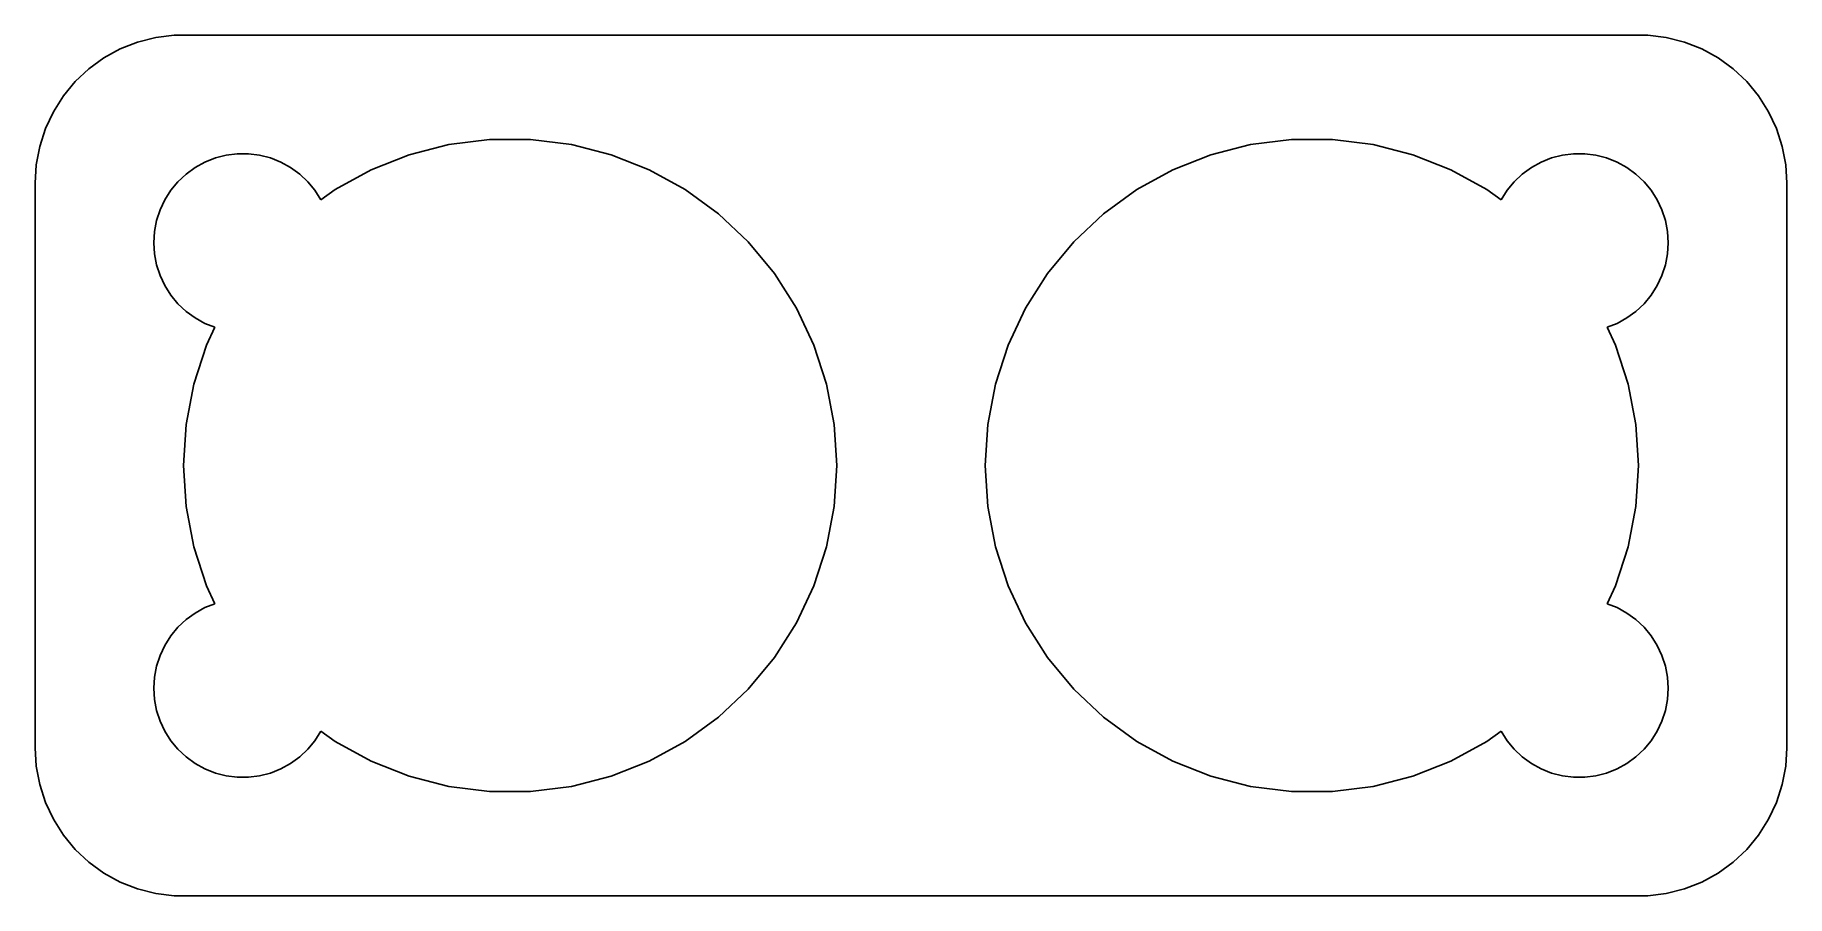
# Model space of a CAD drawing. Header units: metres. Extents: x -29.5 to 29.5, y -14.5 to 14.5.
import ezdxf

# ---------------------------------------------------------------- set-up
doc = ezdxf.new("R2010")
doc.units = ezdxf.units.M

msp = doc.modelspace()

# ---------------------------------------------------------------- linework, layer by layer
for p, q in [((-26.0451, 14.2553), (-26.6289, 14.0241)), ((-25.4369, 14.4114), (-26.0451, 14.2553)), ((-24.8139, 14.4901), (-25.4369, 14.4114)), ((24.8139, 14.4901), (-24.8139, 14.4901)), ((25.4369, 14.4114), (24.8139, 14.4901)), ((26.0451, 14.2553), (25.4369, 14.4114)), ((26.6289, 14.0241), (26.0451, 14.2553)), ((-27.1791, 13.7216), (-27.6871, 13.3526)), ((-26.6289, 14.0241), (-27.1791, 13.7216)), ((27.1791, 13.7216), (26.6289, 14.0241)), ((27.6871, 13.3526), (27.1791, 13.7216)), ((-27.6871, 13.3526), (-28.1448, 12.9227)), ((28.1448, 12.9227), (27.6871, 13.3526)), ((-28.5451, 12.4389), (-28.8815, 11.9088)), ((-28.1448, 12.9227), (-28.5451, 12.4389)), ((28.5451, 12.4389), (28.1448, 12.9227)), ((28.8815, 11.9088), (28.5451, 12.4389)), ((-28.8815, 11.9088), (-29.1489, 11.3406)), ((29.1489, 11.3406), (28.8815, 11.9088)), ((-29.1489, 11.3406), (-29.3429, 10.7434)), ((29.3429, 10.7434), (29.1489, 11.3406)), ((-29.3429, 10.7434), (-29.4606, 10.1267)), ((-16.8992, 10.4616), (-15.5612, 10.8051)), ((-15.5612, 10.8051), (-14.1907, 10.9783)), ((-14.1907, 10.9783), (-12.8093, 10.9783)), ((-12.8093, 10.9783), (-11.4388, 10.8051)), ((-11.4388, 10.8051), (-10.1008, 10.4616)), ((10.1008, 10.4616), (11.4388, 10.8051)), ((11.4388, 10.8051), (12.8093, 10.9783)), ((12.8093, 10.9783), (14.1907, 10.9783)), ((14.1907, 10.9783), (15.5612, 10.8051)), ((15.5612, 10.8051), (16.8992, 10.4616)), ((29.4606, 10.1267), (29.3429, 10.7434)), ((-29.4606, 10.1267), (-29.5, 9.5)), ((-24.4123, 9.81154), (-24.1075, 10.033)), ((-24.1075, 10.033), (-23.7773, 10.2145)), ((-23.7773, 10.2145), (-23.427, 10.3532)), ((-23.427, 10.3532), (-23.0621, 10.4469)), ((-23.0621, 10.4469), (-22.6884, 10.4941)), ((-22.6884, 10.4941), (-22.3116, 10.4941)), ((-22.3116, 10.4941), (-21.9379, 10.4469)), ((-21.9379, 10.4469), (-21.5729, 10.3532)), ((-21.5729, 10.3532), (-21.2227, 10.2145)), ((-21.2227, 10.2145), (-20.8925, 10.033)), ((-20.8925, 10.033), (-20.5877, 9.81154)), ((-18.1836, 9.95309), (-16.8992, 10.4616)), ((-10.1008, 10.4616), (-8.81642, 9.95309)), ((8.81642, 9.95309), (10.1008, 10.4616)), ((16.8992, 10.4616), (18.1836, 9.95309)), ((20.5877, 9.81154), (20.8925, 10.033)), ((20.8925, 10.033), (21.2227, 10.2145)), ((21.2227, 10.2145), (21.5729, 10.3532)), ((21.5729, 10.3532), (21.9379, 10.4469)), ((21.9379, 10.4469), (22.3116, 10.4941)), ((22.3116, 10.4941), (22.6884, 10.4941)), ((22.6884, 10.4941), (23.0621, 10.4469)), ((23.0621, 10.4469), (23.427, 10.3532)), ((23.427, 10.3532), (23.7773, 10.2145)), ((23.7773, 10.2145), (24.1075, 10.033)), ((24.1075, 10.033), (24.4123, 9.81154)), ((29.5, 9.5), (29.4606, 10.1267)), ((-29.5, 9.5), (-29.5, -9.5)), ((-24.927, 9.26335), (-24.6869, 9.55363)), ((-24.6869, 9.55363), (-24.4123, 9.81154)), ((-20.5877, 9.81154), (-20.3131, 9.55363)), ((-20.3131, 9.55363), (-20.0729, 9.26335)), ((-19.3941, 9.2876), (-18.1836, 9.95309)), ((-8.81642, 9.95309), (-7.6059, 9.2876)), ((7.6059, 9.2876), (8.81642, 9.95309)), ((18.1836, 9.95309), (19.3941, 9.2876)), ((20.0729, 9.26335), (20.3131, 9.55363)), ((20.3131, 9.55363), (20.5877, 9.81154)), ((24.4123, 9.81154), (24.6869, 9.55363)), ((24.6869, 9.55363), (24.927, 9.26335)), ((29.5, -9.5), (29.5, 9.5)), ((-25.2893, 8.60437), (-25.1289, 8.94525)), ((-25.1289, 8.94525), (-24.927, 9.26335)), ((-20.0729, 9.26335), (-19.8711, 8.94525)), ((-19.8711, 8.94525), (-19.8696, 8.94212)), ((-19.8696, 8.94212), (-19.3941, 9.2876)), ((-7.6059, 9.2876), (-6.48833, 8.47563)), ((6.48833, 8.47563), (7.6059, 9.2876)), ((19.3941, 9.2876), (19.8696, 8.94212)), ((19.8696, 8.94212), (19.8711, 8.94525)), ((19.8711, 8.94525), (20.0729, 9.26335)), ((24.927, 9.26335), (25.1289, 8.94525)), ((25.1289, 8.94525), (25.2893, 8.60437)), ((-25.4057, 8.24606), (-25.2893, 8.60437)), ((-6.48833, 8.47563), (-5.48134, 7.53001)), ((5.48134, 7.53001), (6.48833, 8.47563)), ((25.2893, 8.60437), (25.4057, 8.24606)), ((-25.5, 7.5), (-25.4763, 7.87599)), ((-25.4763, 7.87599), (-25.4057, 8.24606)), ((25.4057, 8.24606), (25.4763, 7.87599)), ((25.4763, 7.87599), (25.5, 7.5)), ((-25.4763, 7.12399), (-25.5, 7.5)), ((-25.4057, 6.75392), (-25.4763, 7.12399)), ((-5.48134, 7.53001), (-4.6008, 6.46564)), ((4.6008, 6.46564), (5.48134, 7.53001)), ((25.4763, 7.12399), (25.4057, 6.75392)), ((25.5, 7.5), (25.4763, 7.12399)), ((-25.2893, 6.39561), (-25.4057, 6.75392)), ((25.4057, 6.75392), (25.2893, 6.39561)), ((-25.1289, 6.05473), (-25.2893, 6.39561)), ((-24.927, 5.73663), (-25.1289, 6.05473)), ((-4.6008, 6.46564), (-3.86063, 5.29929)), ((3.86063, 5.29929), (4.6008, 6.46564)), ((25.1289, 6.05473), (24.927, 5.73663)), ((25.2893, 6.39561), (25.1289, 6.05473)), ((-24.6869, 5.44635), (-24.927, 5.73663)), ((-24.4123, 5.18845), (-24.6869, 5.44635)), ((24.6869, 5.44635), (24.4123, 5.18845)), ((24.927, 5.73663), (24.6869, 5.44635)), ((-24.1075, 4.96701), (-24.4123, 5.18845)), ((-23.7773, 4.78551), (-24.1075, 4.96701)), ((-23.4434, 4.65327), (-23.7773, 4.78551)), ((-3.86063, 5.29929), (-3.27245, 4.04936)), ((3.27245, 4.04936), (3.86063, 5.29929)), ((23.7773, 4.78551), (23.4434, 4.65327)), ((24.1075, 4.96701), (23.7773, 4.78551)), ((24.4123, 5.18845), (24.1075, 4.96701)), ((-23.7275, 4.04936), (-23.4434, 4.65327)), ((23.4434, 4.65327), (23.7275, 4.04936)), ((-24.1544, 2.73558), (-23.7275, 4.04936)), ((-3.27245, 4.04936), (-2.84558, 2.73558)), ((2.84558, 2.73558), (3.27245, 4.04936)), ((23.7275, 4.04936), (24.1544, 2.73558)), ((-24.4133, 1.37866), (-24.1544, 2.73558)), ((-2.84558, 2.73558), (-2.58673, 1.37866)), ((2.58673, 1.37866), (2.84558, 2.73558)), ((24.1544, 2.73558), (24.4133, 1.37866)), ((-24.5, 0), (-24.4133, 1.37866)), ((-2.58673, 1.37866), (-2.5, 0)), ((2.5, 0), (2.58673, 1.37866)), ((24.4133, 1.37866), (24.5, 0)), ((-24.4133, -1.37866), (-24.5, 0)), ((-2.5, 0), (-2.58673, -1.37866)), ((2.58673, -1.37866), (2.5, 0)), ((24.5, 0), (24.4133, -1.37866)), ((-24.1544, -2.73558), (-24.4133, -1.37866)), ((-2.58673, -1.37866), (-2.84558, -2.73558)), ((2.84558, -2.73558), (2.58673, -1.37866)), ((24.4133, -1.37866), (24.1544, -2.73558)), ((-23.7275, -4.04936), (-24.1544, -2.73558)), ((-2.84558, -2.73558), (-3.27245, -4.04936)), ((3.27245, -4.04936), (2.84558, -2.73558)), ((24.1544, -2.73558), (23.7275, -4.04936)), ((-23.4434, -4.65327), (-23.7275, -4.04936)), ((-3.27245, -4.04936), (-3.86063, -5.29929)), ((3.86063, -5.29929), (3.27245, -4.04936)), ((23.7275, -4.04936), (23.4434, -4.65327)), ((-23.7773, -4.78551), (-23.4434, -4.65327)), ((23.4434, -4.65327), (23.7773, -4.78551)), ((-24.6869, -5.44635), (-24.4123, -5.18845)), ((-24.4123, -5.18845), (-24.1075, -4.96701)), ((-24.1075, -4.96701), (-23.7773, -4.78551)), ((-3.86063, -5.29929), (-4.6008, -6.46564)), ((4.6008, -6.46564), (3.86063, -5.29929)), ((23.7773, -4.78551), (24.1075, -4.96701)), ((24.1075, -4.96701), (24.4123, -5.18845)), ((24.4123, -5.18845), (24.6869, -5.44635)), ((-25.1289, -6.05473), (-24.927, -5.73663)), ((-24.927, -5.73663), (-24.6869, -5.44635)), ((24.6869, -5.44635), (24.927, -5.73663)), ((24.927, -5.73663), (25.1289, -6.05473)), ((-25.4057, -6.75392), (-25.2893, -6.39561)), ((-25.2893, -6.39561), (-25.1289, -6.05473)), ((-4.6008, -6.46564), (-5.48134, -7.53001)), ((5.48134, -7.53001), (4.6008, -6.46564)), ((25.1289, -6.05473), (25.2893, -6.39561)), ((25.2893, -6.39561), (25.4057, -6.75392)), ((-25.4763, -7.12399), (-25.4057, -6.75392)), ((25.4057, -6.75392), (25.4763, -7.12399)), ((-25.5, -7.5), (-25.4763, -7.12399)), ((-25.4763, -7.87599), (-25.5, -7.5)), ((-5.48134, -7.53001), (-6.48833, -8.47563)), ((6.48833, -8.47563), (5.48134, -7.53001)), ((25.4763, -7.12399), (25.5, -7.5)), ((25.5, -7.5), (25.4763, -7.87599)), ((-25.4057, -8.24606), (-25.4763, -7.87599)), ((-25.2893, -8.60437), (-25.4057, -8.24606)), ((25.4057, -8.24606), (25.2893, -8.60437)), ((25.4763, -7.87599), (25.4057, -8.24606)), ((-25.1289, -8.94525), (-25.2893, -8.60437)), ((-6.48833, -8.47563), (-7.6059, -9.2876)), ((7.6059, -9.2876), (6.48833, -8.47563)), ((25.2893, -8.60437), (25.1289, -8.94525)), ((-24.927, -9.26335), (-25.1289, -8.94525)), ((-24.6869, -9.55363), (-24.927, -9.26335)), ((-20.0729, -9.26335), (-20.3131, -9.55363)), ((-19.8711, -8.94525), (-20.0729, -9.26335)), ((-19.8696, -8.94212), (-19.8711, -8.94525)), ((-19.3941, -9.2876), (-19.8696, -8.94212)), ((-18.1836, -9.95309), (-19.3941, -9.2876)), ((-7.6059, -9.2876), (-8.81642, -9.95309)), ((8.81642, -9.95309), (7.6059, -9.2876)), ((19.3941, -9.2876), (18.1836, -9.95309)), ((19.8696, -8.94212), (19.3941, -9.2876)), ((19.8711, -8.94525), (19.8696, -8.94212)), ((20.0729, -9.26335), (19.8711, -8.94525)), ((20.3131, -9.55363), (20.0729, -9.26335)), ((24.927, -9.26335), (24.6869, -9.55363)), ((25.1289, -8.94525), (24.927, -9.26335)), ((-29.5, -9.5), (-29.4606, -10.1267)), ((-24.4123, -9.81154), (-24.6869, -9.55363)), ((-24.1075, -10.033), (-24.4123, -9.81154)), ((-20.5877, -9.81154), (-20.8925, -10.033)), ((-20.3131, -9.55363), (-20.5877, -9.81154)), ((-16.8992, -10.4616), (-18.1836, -9.95309)), ((-8.81642, -9.95309), (-10.1008, -10.4616)), ((10.1008, -10.4616), (8.81642, -9.95309)), ((18.1836, -9.95309), (16.8992, -10.4616)), ((20.5877, -9.81154), (20.3131, -9.55363)), ((20.8925, -10.033), (20.5877, -9.81154)), ((24.4123, -9.81154), (24.1075, -10.033)), ((24.6869, -9.55363), (24.4123, -9.81154)), ((29.4606, -10.1267), (29.5, -9.5)), ((-29.4606, -10.1267), (-29.3429, -10.7434)), ((-23.7773, -10.2145), (-24.1075, -10.033)), ((-23.427, -10.3532), (-23.7773, -10.2145)), ((-23.0621, -10.4469), (-23.427, -10.3532)), ((-22.6884, -10.4941), (-23.0621, -10.4469)), ((-22.3116, -10.4941), (-22.6884, -10.4941)), ((-21.9379, -10.4469), (-22.3116, -10.4941)), ((-21.5729, -10.3532), (-21.9379, -10.4469)), ((-21.2227, -10.2145), (-21.5729, -10.3532)), ((-20.8925, -10.033), (-21.2227, -10.2145)), ((-15.5612, -10.8051), (-16.8992, -10.4616)), ((-10.1008, -10.4616), (-11.4388, -10.8051)), ((11.4388, -10.8051), (10.1008, -10.4616)), ((16.8992, -10.4616), (15.5612, -10.8051)), ((21.2227, -10.2145), (20.8925, -10.033)), ((21.5729, -10.3532), (21.2227, -10.2145)), ((21.9379, -10.4469), (21.5729, -10.3532)), ((22.3116, -10.4941), (21.9379, -10.4469)), ((22.6884, -10.4941), (22.3116, -10.4941)), ((23.0621, -10.4469), (22.6884, -10.4941)), ((23.427, -10.3532), (23.0621, -10.4469)), ((23.7773, -10.2145), (23.427, -10.3532)), ((24.1075, -10.033), (23.7773, -10.2145)), ((29.3429, -10.7434), (29.4606, -10.1267)), ((-29.3429, -10.7434), (-29.1489, -11.3406)), ((-14.1907, -10.9783), (-15.5612, -10.8051)), ((-12.8093, -10.9783), (-14.1907, -10.9783)), ((-11.4388, -10.8051), (-12.8093, -10.9783)), ((12.8093, -10.9783), (11.4388, -10.8051)), ((14.1907, -10.9783), (12.8093, -10.9783)), ((15.5612, -10.8051), (14.1907, -10.9783)), ((29.1489, -11.3406), (29.3429, -10.7434)), ((-29.1489, -11.3406), (-28.8815, -11.9088)), ((28.8815, -11.9088), (29.1489, -11.3406)), ((-28.8815, -11.9088), (-28.5451, -12.4389)), ((28.5451, -12.4389), (28.8815, -11.9088)), ((-28.5451, -12.4389), (-28.1448, -12.9227)), ((-28.1448, -12.9227), (-27.6871, -13.3526)), ((27.6871, -13.3526), (28.1448, -12.9227)), ((28.1448, -12.9227), (28.5451, -12.4389)), ((-27.6871, -13.3526), (-27.1791, -13.7216)), ((27.1791, -13.7216), (27.6871, -13.3526)), ((-27.1791, -13.7216), (-26.6289, -14.0241)), ((-26.6289, -14.0241), (-26.0451, -14.2553)), ((26.0451, -14.2553), (26.6289, -14.0241)), ((26.6289, -14.0241), (27.1791, -13.7216)), ((-26.0451, -14.2553), (-25.4369, -14.4114)), ((-25.4369, -14.4114), (-24.8139, -14.4901)), ((-24.8139, -14.4901), (24.8139, -14.4901)), ((24.8139, -14.4901), (25.4369, -14.4114)), ((25.4369, -14.4114), (26.0451, -14.2553))]:
    msp.add_line(p, q)

doc.saveas('drawing.dxf')
